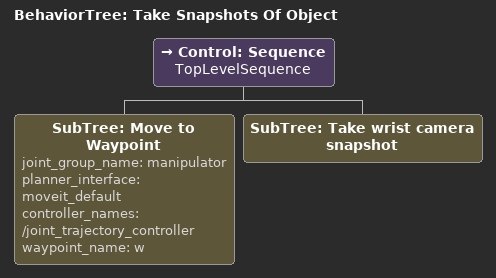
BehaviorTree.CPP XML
<?xml version="1.0" encoding="utf-8" ?>
<root BTCPP_format="4" main_tree_to_execute="Take Snapshots Of Object">
  <BehaviorTree ID="Take Snapshots Of Object" _description="">
    <Control ID="Sequence" name="TopLevelSequence">
      <SubTree
        ID="Move to Waypoint"
        joint_group_name="manipulator"
        planner_interface="moveit_default"
        controller_names="/joint_trajectory_controller"
        waypoint_name="w"
      />
      <SubTree ID="Take wrist camera snapshot" />
    </Control>
  </BehaviorTree>
</root>
